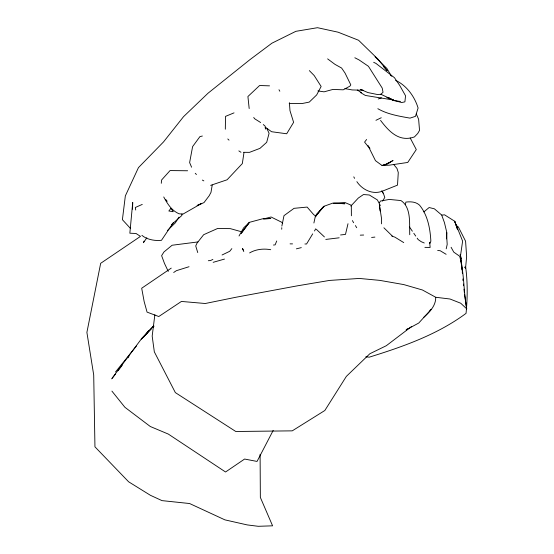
<?xml version="1.0" encoding="UTF-8"?>
<svg xmlns="http://www.w3.org/2000/svg" width="554" height="554" viewBox="0 0 554 554"><rect width="100%" height="100%" fill="white"/><g stroke="black" fill="none" stroke-linecap="round" stroke-linejoin="round"><path stroke-width="0.83" d="M446.399 238.885L446.469 232.839L447.196 244.39L446.205 248.829M225.326 129.214L225.513 116.382L234.03 112.864M365.813 356.811L369.248 357.171C403.09 346.652 437.307 334.658 466.053 313.363C467.534 298.004 467.735 282.339 465.651 267.007M409.752 234.73C409.295 223.788 411.497 207.549 400.964 200.569L389.282 199.426L380.432 201.06L379.393 202.799M381.484 223.844L381.602 219.024L379.358 204.35L380.079 211.005M132.551 209.19L132.725 202.473L129.851 233.206L136.069 233.497L140.467 236.392L100.669 263.323L86.895 332.414L93.709 374.975L94.949 446.829L128.625 481.793L150.439 495.311L161.99 500.622L189.607 503.531L224.91 519.86L247.229 524.915L258.233 526.3L272.589 525.822L260.352 497.416L260.103 454.28M281.716 229.245L281.785 227.68M281.854 226.108L283.987 215.658L294.042 208.332L307.124 207.078L313.765 214.73L315.905 216.067M446.621 238.102L446.933 233.026L444.446 222.639L441.67 215.007L434.384 208.823L429.135 207.528L423.831 211.926M460.893 261.294L461.122 258.822L460.249 254.376L461.122 258.822M435.714 297.332C435.97 305.51 429.648 312.172 423.879 317.165M161.276 183.298L161.636 179.946L170.064 170.57L187.619 170.764M182.003 213.851L181.816 215.527L171.622 224.529M154.871 314.755L152.177 336.084L154.331 351.859L175.348 392.606L235.789 431.497L292.249 430.853L324.838 410.493L346.361 376.381L369.857 353.736L386.311 345.71L411.511 326.555M460.512 255.699L462.618 241.122L454.702 221.254L444.564 214.834L441.905 215.084M243.947 152.828L242.327 163.575L227.085 179.787L210.624 185.361M212.217 185.084L210.991 192.356L209.19 195.742L204.004 202.591L197.079 205.555M405.438 204.405L405.86 202.085C410.604 201.511 415.742 201.704 419.468 205.077C427.695 214.966 430.209 228.65 430.86 241.246L429.752 243.525L429.682 242.278L430.146 247.43L424.89 247.361M313.903 222.992L315.24 216.794L316.542 214.169L324.035 206.254L332.85 203.096L344.865 203.747L333.605 203.207L344.92 202.522L351.319 205.271L351.388 215.783M348.002 223.719L345.481 234.397L340.565 234.965M144.047 241.115L143.444 242.7L146.838 237.791M276.737 240.969L275.13 244.875L273.447 245.034M273.212 430.375L257.049 461.434L244.605 459.044L225.547 471.994L168.333 434.087L150.293 426.504L124.906 407.287L111.915 391.11M239.023 235.976L243.628 227.895L249.466 222.32L262.658 218.782L270.823 218.518L263.552 218.996L271.065 216.988L281.751 222.272L282.706 223.546M312.705 233.864L306.556 244.002L304.908 243.989M314.464 230.97L315.787 228.795M382.544 201.06L384.801 197.473L383.493 193.692L381.962 191.144M178.984 217.154L175.32 222.853L167.336 230.616M173.319 222.66L161.477 240.304C154.988 241.059 146.955 239.64 141.893 235.339M111.638 378.867L141.256 339.083L153.728 325.821M112.261 378.244L115.391 374.165M118.002 370.771L122.185 365.335M127.926 357.856L128.971 356.499M145.162 335.433L148.811 330.676L143.438 337.344M366.609 139.483L364.574 142.122L368.375 146.817M231.849 248.621L229.723 251.294L222.071 254.985M115.495 372.011L136.45 346.008M153.59 326.029L141.256 339.083L151.595 328.654M350.848 206.06L358.327 198.034L363.479 194.544L369.338 194.994L377.385 199.939L380.356 205.589M152.814 327.428L154.026 326.195M362.018 89.54L360.391 89.367L367.904 92.56L377.655 94.568L380.847 94.263L383.029 92.276L382.218 88.086L368.431 66.3L359.027 59.901L354.823 57.755M407.467 328.785L406.144 329.865L418.769 323.017L431.268 309.264L429.946 310.351M171.248 268.115L141.685 288.239L144.165 301.598L147.066 312.124L158.776 316.528L181.435 301.438L205.257 303.509L235.651 297.304L297.207 285.864L329.575 280.421L359.317 278.44L379.739 280.366L403.734 284.576L422.446 289.991L435.742 297.269L450 299.008L460.713 303.225L466.703 308.82C463.476 291.459 464.356 273.205 459.695 256.267L453.754 252.105L451.101 247.278M173.686 272.485L176.387 270.677L189.046 266.723M249.612 252.922C255.83 249.21 263.635 248.421 270.719 249.702M386.962 163.762L383.915 165.404L382.045 165.507L375.474 160.674L368.064 145.785L369.975 148.368M388.486 162.945L393.056 160.494L386.803 164.268L382.045 165.507M375.944 120.308L381.249 117.746M212.881 259.417L210.582 260.525L208.318 260.726M142.267 204.405L135.301 207.501L135.73 210.021M197.875 205.07L201.732 203.38L182.924 214.128L179.004 213.768C171.518 210.478 167.419 203.768 163.742 196.961M382.835 165.196L385.203 164.254M387.565 163.319L389.933 162.377L383.915 165.404L389.351 165.161L407.744 162.454L416.289 149.559L410.209 137.981M378.237 98.979L381.415 97.857M224.481 259.078L213.172 262.319M296.383 248.843L301.307 247.624M202.369 136.028L199.918 136.623L192.605 146.616L189.62 162.585L191.601 167.218M339.173 237.804L325.794 239.432M197.937 241.932L172.107 245.242L163.956 251.966L161.616 255.664L164.469 263.413L168.264 271.405M371.609 237.444L374.899 237.098M360.266 235.159L363.659 235.028M289.181 103.563L302.276 103.508L309.271 102.088L316.666 94.935L321.14 86.472L314.208 75.566L309.34 70.607M243.421 152.315L249.473 152.364L259.971 148.361L266.689 142.323L269.085 133.279L266.945 128.708M290.074 243.864L292.547 243.885M363.272 90.281L352.122 89.928L344.858 88.592M269.535 85.849L259.611 85.51L247.915 96.521L249.182 108.556M437.66 250.498L440.181 250.713L446.129 254.307M400.424 101.43L394.503 100.69L386.955 97.49L389.337 98.183M317.899 90.925L324.055 91.839L332.899 89.436L343.279 89.81L349.886 86.168L350.8 84.859L345.066 73.114L341.631 68.059L335.004 64.375L327.615 58.876M240.9 231.586L230.312 228.629L217.618 228.477L203.671 234.695L197.002 243.164L195.735 245.955L197.736 252.562M391.789 236.066L394.87 237.14L403.748 242.597M424.267 242.998L421.234 241.703L418.152 239.577L417.19 238.178M373.659 62.297L375.986 63.433L394.455 77.698L399.704 85.42L405.549 95.787L404.905 101.86L401.615 102.538L391.65 99.727L365.363 95.447L360.259 92.421M388.541 97.677L394.503 100.69L380.847 94.263M202.335 180.071L203.83 180.888M395.604 80.316C406.678 85.586 414.586 96.458 418.097 108.023L415.486 116.34L409.995 118.127C399.039 116.16 387.502 114.318 377.835 108.695M357.261 90.004L361.533 92.67M255.186 119.096L260.643 122.531M238.85 150.889L240.976 152.267M265.671 127.427L271.564 131.72L286.681 133.777L293.613 122.337L289.977 110.655L289.41 102.684M456.392 225.499L458.407 227.022L465.589 241.212L466.634 256.613L465.561 268.184L464.439 267.104M390.584 75.185L391.789 76.265M263.288 124.539L265.214 126.27L265.698 129.082L265.089 127.565M316.403 229.377L324.429 236.932M380.57 120.398C388.991 131.52 399.192 142.42 414.44 136.921L417.737 133.466L419.53 130.377L418.63 119.297L416.296 113.923M227.777 138.964L229.017 140.155M383.894 227.784L392.488 236.198M375.051 56.73L386.948 68.537L391.055 75.441M195.25 173.291L196.435 174.524M383.368 66.335L387.281 70.78L377.904 59.077L358.583 40.262L338.085 32.187L317.497 27.7L295.871 31.322L271.917 43.191L249.993 59.61L208.048 93.197L183.54 116.659L163.548 141.893L138.452 167.627L125.343 195.908L122.399 219.689L130.405 228.366M393.756 164.566L396.983 168.458L398.278 172.523L397.516 185.126L382.128 191.275C372.53 194.821 362.323 189.8 356.859 181.657M165.715 199.44L167.197 201.296M253.711 117.496L254.743 118.812M409.482 227.022L412.37 231.205M413.817 233.296L415.742 236.087M352.365 220.603L353.667 222.736M355.405 225.582L356.714 227.722M381.775 190.846L383.493 193.692M353.764 176.858L354.608 178.353M278.987 89.741L279.818 91.23M243.227 249.958L242.507 248.434L243.781 251.544M457.597 229.772L454.702 221.254L457.659 229.619M466.703 308.82L464.557 294.229M460.589 257.935L461.593 266.079M461.794 267.707L462.091 270.151M462.832 278.96L463.019 280.656M463.407 284.05L463.601 285.746M463.982 289.14L464.363 292.533M461.288 260.269L462.188 270.123M247.977 224.169L241.219 233.366L249.466 222.32L247.977 224.169M322.622 207.494L315.24 216.794L324.035 206.254L322.622 207.494M170.957 208.346L168.838 210.998L173.263 211.725L170.957 208.346M462.493 273.406L462.292 271.779L462.493 273.406"/></g></svg>
